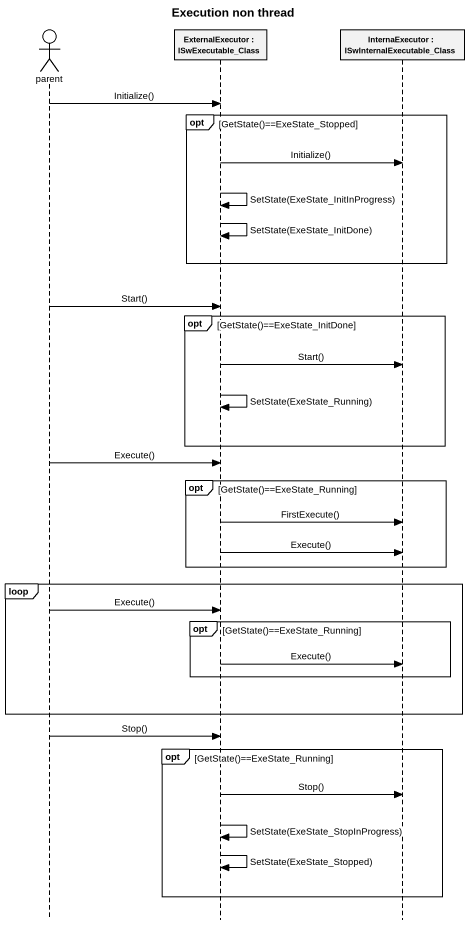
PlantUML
@startuml
title Execution non thread
hide footbox
actor parent
participant "ExternalExecutor : ISwExecutable_Class" as ExternalExecutor
participant "InternaExecutor : ISwInternalExecutable_Class" as InternaExecutor

parent -> ExternalExecutor : Initialize()
opt GetState()==ExeState_Stopped
  ExternalExecutor -> InternaExecutor : Initialize()
  ExternalExecutor -> ExternalExecutor : SetState(ExeState_InitInProgress)
  ExternalExecutor -> ExternalExecutor : SetState(ExeState_InitDone)
end
parent -> ExternalExecutor : Start()
opt GetState()==ExeState_InitDone
  ExternalExecutor -> InternaExecutor : Start()
  ExternalExecutor -> ExternalExecutor : SetState(ExeState_Running)
end
parent -> ExternalExecutor : Execute()
opt GetState()==ExeState_Running
  ExternalExecutor -> InternaExecutor : FirstExecute()
  ExternalExecutor -> InternaExecutor : Execute()
end
loop
  parent -> ExternalExecutor : Execute()
  opt GetState()==ExeState_Running
    ExternalExecutor -> InternaExecutor : Execute()
  end
end
parent -> ExternalExecutor : Stop()
opt GetState()==ExeState_Running
  ExternalExecutor -> InternaExecutor : Stop()
  ExternalExecutor -> ExternalExecutor : SetState(ExeState_StopInProgress)
  ExternalExecutor -> ExternalExecutor : SetState(ExeState_Stopped)
end
@enduml
